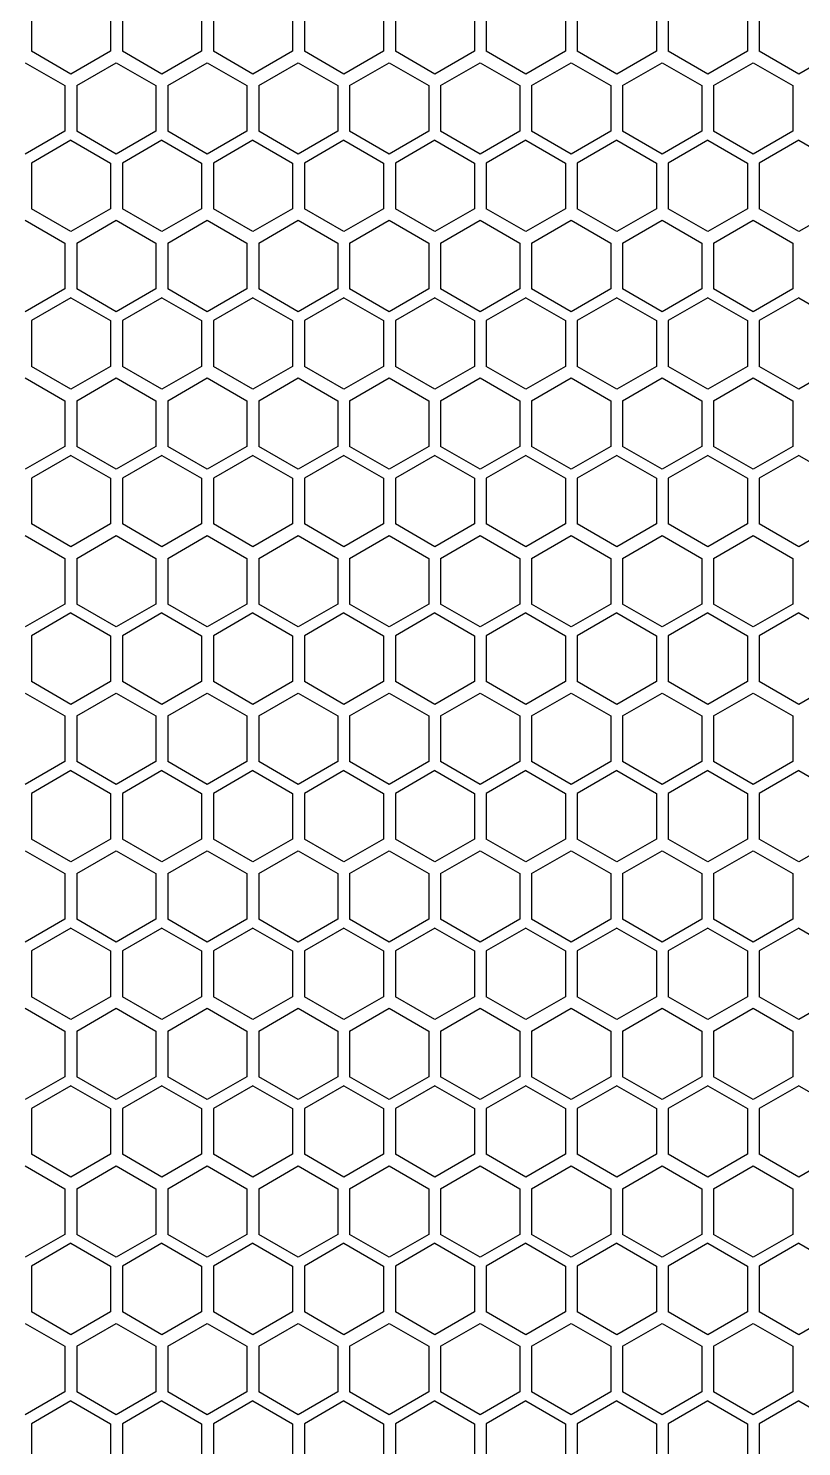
# Model space of a CAD drawing. Extents: x 61367 to 140945, y -1257 to 25588.
# Drawn here: x 70889.4 to 70967.6, y 20068.3 to 20211.7 of the extents above; entities that cross this region are included whole.
import ezdxf

# ---------------------------------------------------------------- set-up
doc = ezdxf.new("R2010")
doc.units = 0
doc.header["$MEASUREMENT"] = 0
doc.layers.get('0').update_dxf_attribs({"linetype": 'CONTINUOUS'})
doc.layers.add('4215-0412-2_0', color=7, linetype='CONTINUOUS')

# ---------------------------------------------------------------- blocks, each defined once
blk = doc.blocks.new('ERGRTHTHRT')
at = {"layer": '4215-0412-2_0', "color": 7, "linetype": 'Continuous'}
for p, q in [((-37629.5, -67729.23), (-37629.5, -67733.85)), ((-37621.5, -67729.23), (-37621.5, -67733.85)), ((-37620.3, -67729.23), (-37620.3, -67733.85)), ((-37612.3, -67729.23), (-37612.3, -67733.85)), ((-37611.1, -67729.23), (-37611.1, -67733.85)), ((-37603.1, -67729.23), (-37603.1, -67733.85)), ((-37601.9, -67729.23), (-37601.9, -67733.85)), ((-37593.9, -67729.23), (-37593.9, -67733.85)), ((-37592.7, -67729.23), (-37592.7, -67733.85)), ((-37584.7, -67729.23), (-37584.7, -67733.85)), ((-37583.5, -67729.23), (-37583.5, -67733.85)), ((-37575.5, -67729.23), (-37575.5, -67733.85)), ((-37574.3, -67729.23), (-37574.3, -67733.85)), ((-37566.3, -67729.23), (-37566.3, -67733.85)), ((-37565.1, -67729.23), (-37565.1, -67733.85)), ((-37557.1, -67729.23), (-37557.1, -67733.85)), ((-37555.9, -67729.23), (-37555.9, -67733.85)), ((-37630.12, -67735.02), (-37626.12, -67737.33)), ((-37625.5, -67736.16), (-37629.5, -67733.85)), ((-37621.5, -67733.85), (-37625.5, -67736.16)), ((-37624.92, -67737.33), (-37620.92, -67735.02)), ((-37620.92, -67735.02), (-37616.92, -67737.33)), ((-37616.3, -67736.16), (-37620.3, -67733.85)), ((-37612.3, -67733.85), (-37616.3, -67736.16)), ((-37615.72, -67737.33), (-37611.72, -67735.02)), ((-37611.72, -67735.02), (-37607.72, -67737.33)), ((-37607.1, -67736.16), (-37611.1, -67733.85)), ((-37603.1, -67733.85), (-37607.1, -67736.16)), ((-37606.52, -67737.33), (-37602.52, -67735.02)), ((-37602.52, -67735.02), (-37598.52, -67737.33)), ((-37597.9, -67736.16), (-37601.9, -67733.85)), ((-37593.9, -67733.85), (-37597.9, -67736.16)), ((-37597.32, -67737.33), (-37593.32, -67735.02)), ((-37593.32, -67735.02), (-37589.32, -67737.33)), ((-37588.7, -67736.16), (-37592.7, -67733.85)), ((-37584.7, -67733.85), (-37588.7, -67736.16)), ((-37588.12, -67737.33), (-37584.12, -67735.02)), ((-37584.12, -67735.02), (-37580.12, -67737.33)), ((-37579.5, -67736.16), (-37583.5, -67733.85)), ((-37575.5, -67733.85), (-37579.5, -67736.16)), ((-37578.92, -67737.33), (-37574.92, -67735.02)), ((-37574.92, -67735.02), (-37570.92, -67737.33)), ((-37570.3, -67736.16), (-37574.3, -67733.85)), ((-37566.3, -67733.85), (-37570.3, -67736.16)), ((-37569.72, -67737.33), (-37565.72, -67735.02)), ((-37565.72, -67735.02), (-37561.72, -67737.33)), ((-37561.1, -67736.16), (-37565.1, -67733.85)), ((-37557.1, -67733.85), (-37561.1, -67736.16)), ((-37560.52, -67737.33), (-37556.52, -67735.02)), ((-37556.52, -67735.02), (-37552.52, -67737.33)), ((-37551.9, -67736.16), (-37555.9, -67733.85)), ((-37547.9, -67733.85), (-37551.9, -67736.16)), ((-37626.12, -67737.33), (-37626.12, -67741.95)), ((-37624.92, -67737.33), (-37624.92, -67741.95)), ((-37616.92, -67737.33), (-37616.92, -67741.95)), ((-37615.72, -67737.33), (-37615.72, -67741.95)), ((-37607.72, -67737.33), (-37607.72, -67741.95)), ((-37606.52, -67737.33), (-37606.52, -67741.95)), ((-37598.52, -67737.33), (-37598.52, -67741.95)), ((-37597.32, -67737.33), (-37597.32, -67741.95)), ((-37589.32, -67737.33), (-37589.32, -67741.95)), ((-37588.12, -67737.33), (-37588.12, -67741.95)), ((-37580.12, -67737.33), (-37580.12, -67741.95)), ((-37578.92, -67737.33), (-37578.92, -67741.95)), ((-37570.92, -67737.33), (-37570.92, -67741.95)), ((-37569.72, -67737.33), (-37569.72, -67741.95)), ((-37561.72, -67737.33), (-37561.72, -67741.95)), ((-37560.52, -67737.33), (-37560.52, -67741.95)), ((-37552.52, -67737.33), (-37552.52, -67741.95)), ((-37626.12, -67741.95), (-37630.12, -67744.26)), ((-37620.92, -67744.26), (-37624.92, -67741.95)), ((-37616.92, -67741.95), (-37620.92, -67744.26)), ((-37611.72, -67744.26), (-37615.72, -67741.95)), ((-37607.72, -67741.95), (-37611.72, -67744.26)), ((-37602.52, -67744.26), (-37606.52, -67741.95)), ((-37598.52, -67741.95), (-37602.52, -67744.26)), ((-37593.32, -67744.26), (-37597.32, -67741.95)), ((-37589.32, -67741.95), (-37593.32, -67744.26)), ((-37584.12, -67744.26), (-37588.12, -67741.95)), ((-37580.12, -67741.95), (-37584.12, -67744.26)), ((-37574.92, -67744.26), (-37578.92, -67741.95)), ((-37570.92, -67741.95), (-37574.92, -67744.26)), ((-37565.72, -67744.26), (-37569.72, -67741.95)), ((-37561.72, -67741.95), (-37565.72, -67744.26)), ((-37556.52, -67744.26), (-37560.52, -67741.95)), ((-37552.52, -67741.95), (-37556.52, -67744.26)), ((-37625.5, -67742.85), (-37629.5, -67745.16)), ((-37625.5, -67742.85), (-37621.5, -67745.16)), ((-37616.3, -67742.85), (-37620.3, -67745.16)), ((-37616.3, -67742.85), (-37612.3, -67745.16)), ((-37607.1, -67742.85), (-37611.1, -67745.16)), ((-37607.1, -67742.85), (-37603.1, -67745.16)), ((-37597.9, -67742.85), (-37601.9, -67745.16)), ((-37597.9, -67742.85), (-37593.9, -67745.16)), ((-37588.7, -67742.85), (-37592.7, -67745.16)), ((-37588.7, -67742.85), (-37584.7, -67745.16)), ((-37579.5, -67742.85), (-37583.5, -67745.16)), ((-37579.5, -67742.85), (-37575.5, -67745.16)), ((-37570.3, -67742.85), (-37574.3, -67745.16)), ((-37570.3, -67742.85), (-37566.3, -67745.16)), ((-37561.1, -67742.85), (-37565.1, -67745.16)), ((-37561.1, -67742.85), (-37557.1, -67745.16)), ((-37551.9, -67742.85), (-37555.9, -67745.16)), ((-37551.9, -67742.85), (-37547.9, -67745.16)), ((-37629.5, -67745.16), (-37629.5, -67749.78)), ((-37621.5, -67745.16), (-37621.5, -67749.78)), ((-37620.3, -67745.16), (-37620.3, -67749.78)), ((-37612.3, -67745.16), (-37612.3, -67749.78)), ((-37611.1, -67745.16), (-37611.1, -67749.78)), ((-37603.1, -67745.16), (-37603.1, -67749.78)), ((-37601.9, -67745.16), (-37601.9, -67749.78)), ((-37593.9, -67745.16), (-37593.9, -67749.78)), ((-37592.7, -67745.16), (-37592.7, -67749.78)), ((-37584.7, -67745.16), (-37584.7, -67749.78)), ((-37583.5, -67745.16), (-37583.5, -67749.78)), ((-37575.5, -67745.16), (-37575.5, -67749.78)), ((-37574.3, -67745.16), (-37574.3, -67749.78)), ((-37566.3, -67745.16), (-37566.3, -67749.78)), ((-37565.1, -67745.16), (-37565.1, -67749.78)), ((-37557.1, -67745.16), (-37557.1, -67749.78)), ((-37555.9, -67745.16), (-37555.9, -67749.78)), ((-37625.5, -67752.09), (-37629.5, -67749.78)), ((-37621.5, -67749.78), (-37625.5, -67752.09)), ((-37616.3, -67752.09), (-37620.3, -67749.78)), ((-37612.3, -67749.78), (-37616.3, -67752.09)), ((-37607.1, -67752.09), (-37611.1, -67749.78)), ((-37603.1, -67749.78), (-37607.1, -67752.09)), ((-37597.9, -67752.09), (-37601.9, -67749.78)), ((-37593.9, -67749.78), (-37597.9, -67752.09)), ((-37588.7, -67752.09), (-37592.7, -67749.78)), ((-37584.7, -67749.78), (-37588.7, -67752.09)), ((-37579.5, -67752.09), (-37583.5, -67749.78)), ((-37575.5, -67749.78), (-37579.5, -67752.09)), ((-37570.3, -67752.09), (-37574.3, -67749.78)), ((-37566.3, -67749.78), (-37570.3, -67752.09)), ((-37561.1, -67752.09), (-37565.1, -67749.78)), ((-37557.1, -67749.78), (-37561.1, -67752.09)), ((-37551.9, -67752.09), (-37555.9, -67749.78)), ((-37547.9, -67749.78), (-37551.9, -67752.09)), ((-37630.12, -67750.95), (-37626.12, -67753.26)), ((-37624.92, -67753.26), (-37620.92, -67750.95)), ((-37620.92, -67750.95), (-37616.92, -67753.26)), ((-37615.72, -67753.26), (-37611.72, -67750.95)), ((-37611.72, -67750.95), (-37607.72, -67753.26)), ((-37606.52, -67753.26), (-37602.52, -67750.95)), ((-37602.52, -67750.95), (-37598.52, -67753.26)), ((-37597.32, -67753.26), (-37593.32, -67750.95)), ((-37593.32, -67750.95), (-37589.32, -67753.26)), ((-37588.12, -67753.26), (-37584.12, -67750.95)), ((-37584.12, -67750.95), (-37580.12, -67753.26)), ((-37578.92, -67753.26), (-37574.92, -67750.95)), ((-37574.92, -67750.95), (-37570.92, -67753.26)), ((-37569.72, -67753.26), (-37565.72, -67750.95)), ((-37565.72, -67750.95), (-37561.72, -67753.26)), ((-37560.52, -67753.26), (-37556.52, -67750.95)), ((-37556.52, -67750.95), (-37552.52, -67753.26)), ((-37626.12, -67753.26), (-37626.12, -67757.88)), ((-37624.92, -67753.26), (-37624.92, -67757.88)), ((-37616.92, -67753.26), (-37616.92, -67757.88)), ((-37615.72, -67753.26), (-37615.72, -67757.88)), ((-37607.72, -67753.26), (-37607.72, -67757.88)), ((-37606.52, -67753.26), (-37606.52, -67757.88)), ((-37598.52, -67753.26), (-37598.52, -67757.88)), ((-37597.32, -67753.26), (-37597.32, -67757.88)), ((-37589.32, -67753.26), (-37589.32, -67757.88)), ((-37588.12, -67753.26), (-37588.12, -67757.88)), ((-37580.12, -67753.26), (-37580.12, -67757.88)), ((-37578.92, -67753.26), (-37578.92, -67757.88)), ((-37570.92, -67753.26), (-37570.92, -67757.88)), ((-37569.72, -67753.26), (-37569.72, -67757.88)), ((-37561.72, -67753.26), (-37561.72, -67757.88)), ((-37560.52, -67753.26), (-37560.52, -67757.88)), ((-37552.52, -67753.26), (-37552.52, -67757.88)), ((-37626.12, -67757.88), (-37630.12, -67760.19)), ((-37620.92, -67760.19), (-37624.92, -67757.88)), ((-37616.92, -67757.88), (-37620.92, -67760.19)), ((-37611.72, -67760.19), (-37615.72, -67757.88)), ((-37607.72, -67757.88), (-37611.72, -67760.19)), ((-37602.52, -67760.19), (-37606.52, -67757.88)), ((-37598.52, -67757.88), (-37602.52, -67760.19)), ((-37593.32, -67760.19), (-37597.32, -67757.88)), ((-37589.32, -67757.88), (-37593.32, -67760.19)), ((-37584.12, -67760.19), (-37588.12, -67757.88)), ((-37580.12, -67757.88), (-37584.12, -67760.19)), ((-37574.92, -67760.19), (-37578.92, -67757.88)), ((-37570.92, -67757.88), (-37574.92, -67760.19)), ((-37565.72, -67760.19), (-37569.72, -67757.88)), ((-37561.72, -67757.88), (-37565.72, -67760.19)), ((-37556.52, -67760.19), (-37560.52, -67757.88)), ((-37552.52, -67757.88), (-37556.52, -67760.19)), ((-37625.5, -67758.78), (-37629.5, -67761.09)), ((-37625.5, -67758.78), (-37621.5, -67761.09)), ((-37616.3, -67758.78), (-37620.3, -67761.09)), ((-37616.3, -67758.78), (-37612.3, -67761.09)), ((-37607.1, -67758.78), (-37611.1, -67761.09)), ((-37607.1, -67758.78), (-37603.1, -67761.09)), ((-37597.9, -67758.78), (-37601.9, -67761.09)), ((-37597.9, -67758.78), (-37593.9, -67761.09)), ((-37588.7, -67758.78), (-37592.7, -67761.09)), ((-37588.7, -67758.78), (-37584.7, -67761.09)), ((-37579.5, -67758.78), (-37583.5, -67761.09)), ((-37579.5, -67758.78), (-37575.5, -67761.09)), ((-37570.3, -67758.78), (-37574.3, -67761.09)), ((-37570.3, -67758.78), (-37566.3, -67761.09)), ((-37561.1, -67758.78), (-37565.1, -67761.09)), ((-37561.1, -67758.78), (-37557.1, -67761.09)), ((-37551.9, -67758.78), (-37555.9, -67761.09)), ((-37551.9, -67758.78), (-37547.9, -67761.09)), ((-37629.5, -67761.09), (-37629.5, -67765.71)), ((-37621.5, -67761.09), (-37621.5, -67765.71)), ((-37620.3, -67761.09), (-37620.3, -67765.71)), ((-37612.3, -67761.09), (-37612.3, -67765.71)), ((-37611.1, -67761.09), (-37611.1, -67765.71)), ((-37603.1, -67761.09), (-37603.1, -67765.71)), ((-37601.9, -67761.09), (-37601.9, -67765.71)), ((-37593.9, -67761.09), (-37593.9, -67765.71)), ((-37592.7, -67761.09), (-37592.7, -67765.71)), ((-37584.7, -67761.09), (-37584.7, -67765.71)), ((-37583.5, -67761.09), (-37583.5, -67765.71)), ((-37575.5, -67761.09), (-37575.5, -67765.71)), ((-37574.3, -67761.09), (-37574.3, -67765.71)), ((-37566.3, -67761.09), (-37566.3, -67765.71)), ((-37565.1, -67761.09), (-37565.1, -67765.71)), ((-37557.1, -67761.09), (-37557.1, -67765.71)), ((-37555.9, -67761.09), (-37555.9, -67765.71)), ((-37625.5, -67768.02), (-37629.5, -67765.71)), ((-37621.5, -67765.71), (-37625.5, -67768.02)), ((-37616.3, -67768.02), (-37620.3, -67765.71)), ((-37612.3, -67765.71), (-37616.3, -67768.02)), ((-37607.1, -67768.02), (-37611.1, -67765.71)), ((-37603.1, -67765.71), (-37607.1, -67768.02)), ((-37597.9, -67768.02), (-37601.9, -67765.71)), ((-37593.9, -67765.71), (-37597.9, -67768.02)), ((-37588.7, -67768.02), (-37592.7, -67765.71)), ((-37584.7, -67765.71), (-37588.7, -67768.02)), ((-37579.5, -67768.02), (-37583.5, -67765.71)), ((-37575.5, -67765.71), (-37579.5, -67768.02)), ((-37570.3, -67768.02), (-37574.3, -67765.71)), ((-37566.3, -67765.71), (-37570.3, -67768.02)), ((-37561.1, -67768.02), (-37565.1, -67765.71)), ((-37557.1, -67765.71), (-37561.1, -67768.02)), ((-37551.9, -67768.02), (-37555.9, -67765.71)), ((-37547.9, -67765.71), (-37551.9, -67768.02)), ((-37630.12, -67766.88), (-37626.12, -67769.19)), ((-37624.92, -67769.19), (-37620.92, -67766.88)), ((-37620.92, -67766.88), (-37616.92, -67769.19)), ((-37615.72, -67769.19), (-37611.72, -67766.88)), ((-37611.72, -67766.88), (-37607.72, -67769.19)), ((-37606.52, -67769.19), (-37602.52, -67766.88)), ((-37602.52, -67766.88), (-37598.52, -67769.19)), ((-37597.32, -67769.19), (-37593.32, -67766.88)), ((-37593.32, -67766.88), (-37589.32, -67769.19)), ((-37588.12, -67769.19), (-37584.12, -67766.88)), ((-37584.12, -67766.88), (-37580.12, -67769.19)), ((-37578.92, -67769.19), (-37574.92, -67766.88)), ((-37574.92, -67766.88), (-37570.92, -67769.19)), ((-37569.72, -67769.19), (-37565.72, -67766.88)), ((-37565.72, -67766.88), (-37561.72, -67769.19)), ((-37560.52, -67769.19), (-37556.52, -67766.88)), ((-37556.52, -67766.88), (-37552.52, -67769.19)), ((-37626.12, -67769.19), (-37626.12, -67773.81)), ((-37624.92, -67769.19), (-37624.92, -67773.81)), ((-37616.92, -67769.19), (-37616.92, -67773.81)), ((-37615.72, -67769.19), (-37615.72, -67773.81)), ((-37607.72, -67769.19), (-37607.72, -67773.81)), ((-37606.52, -67769.19), (-37606.52, -67773.81)), ((-37598.52, -67769.19), (-37598.52, -67773.81)), ((-37597.32, -67769.19), (-37597.32, -67773.81)), ((-37589.32, -67769.19), (-37589.32, -67773.81)), ((-37588.12, -67769.19), (-37588.12, -67773.81)), ((-37580.12, -67769.19), (-37580.12, -67773.81)), ((-37578.92, -67769.19), (-37578.92, -67773.81)), ((-37570.92, -67769.19), (-37570.92, -67773.81)), ((-37569.72, -67769.19), (-37569.72, -67773.81)), ((-37561.72, -67769.19), (-37561.72, -67773.81)), ((-37560.52, -67769.19), (-37560.52, -67773.81)), ((-37552.52, -67769.19), (-37552.52, -67773.81)), ((-37626.12, -67773.81), (-37630.12, -67776.12)), ((-37620.92, -67776.12), (-37624.92, -67773.81)), ((-37616.92, -67773.81), (-37620.92, -67776.12)), ((-37611.72, -67776.12), (-37615.72, -67773.81)), ((-37607.72, -67773.81), (-37611.72, -67776.12)), ((-37602.52, -67776.12), (-37606.52, -67773.81)), ((-37598.52, -67773.81), (-37602.52, -67776.12)), ((-37593.32, -67776.12), (-37597.32, -67773.81)), ((-37589.32, -67773.81), (-37593.32, -67776.12)), ((-37584.12, -67776.12), (-37588.12, -67773.81)), ((-37580.12, -67773.81), (-37584.12, -67776.12)), ((-37574.92, -67776.12), (-37578.92, -67773.81)), ((-37570.92, -67773.81), (-37574.92, -67776.12)), ((-37565.72, -67776.12), (-37569.72, -67773.81)), ((-37561.72, -67773.81), (-37565.72, -67776.12)), ((-37556.52, -67776.12), (-37560.52, -67773.81)), ((-37552.52, -67773.81), (-37556.52, -67776.12)), ((-37625.5, -67774.71), (-37629.5, -67777.02)), ((-37625.5, -67774.71), (-37621.5, -67777.02)), ((-37616.3, -67774.71), (-37620.3, -67777.02)), ((-37616.3, -67774.71), (-37612.3, -67777.02)), ((-37607.1, -67774.71), (-37611.1, -67777.02)), ((-37607.1, -67774.71), (-37603.1, -67777.02)), ((-37597.9, -67774.71), (-37601.9, -67777.02)), ((-37597.9, -67774.71), (-37593.9, -67777.02)), ((-37588.7, -67774.71), (-37592.7, -67777.02)), ((-37588.7, -67774.71), (-37584.7, -67777.02)), ((-37579.5, -67774.71), (-37583.5, -67777.02)), ((-37579.5, -67774.71), (-37575.5, -67777.02)), ((-37570.3, -67774.71), (-37574.3, -67777.02)), ((-37570.3, -67774.71), (-37566.3, -67777.02)), ((-37561.1, -67774.71), (-37565.1, -67777.02)), ((-37561.1, -67774.71), (-37557.1, -67777.02)), ((-37551.9, -67774.71), (-37555.9, -67777.02)), ((-37551.9, -67774.71), (-37547.9, -67777.02)), ((-37629.5, -67777.02), (-37629.5, -67781.64)), ((-37621.5, -67777.02), (-37621.5, -67781.64)), ((-37620.3, -67777.02), (-37620.3, -67781.64)), ((-37612.3, -67777.02), (-37612.3, -67781.64)), ((-37611.1, -67777.02), (-37611.1, -67781.64)), ((-37603.1, -67777.02), (-37603.1, -67781.64)), ((-37601.9, -67777.02), (-37601.9, -67781.64)), ((-37593.9, -67777.02), (-37593.9, -67781.64)), ((-37592.7, -67777.02), (-37592.7, -67781.64)), ((-37584.7, -67777.02), (-37584.7, -67781.64)), ((-37583.5, -67777.02), (-37583.5, -67781.64)), ((-37575.5, -67777.02), (-37575.5, -67781.64)), ((-37574.3, -67777.02), (-37574.3, -67781.64)), ((-37566.3, -67777.02), (-37566.3, -67781.64)), ((-37565.1, -67777.02), (-37565.1, -67781.64)), ((-37557.1, -67777.02), (-37557.1, -67781.64)), ((-37555.9, -67777.02), (-37555.9, -67781.64)), ((-37625.5, -67783.95), (-37629.5, -67781.64)), ((-37621.5, -67781.64), (-37625.5, -67783.95)), ((-37616.3, -67783.95), (-37620.3, -67781.64)), ((-37612.3, -67781.64), (-37616.3, -67783.95)), ((-37607.1, -67783.95), (-37611.1, -67781.64)), ((-37603.1, -67781.64), (-37607.1, -67783.95)), ((-37597.9, -67783.95), (-37601.9, -67781.64)), ((-37593.9, -67781.64), (-37597.9, -67783.95)), ((-37588.7, -67783.95), (-37592.7, -67781.64)), ((-37584.7, -67781.64), (-37588.7, -67783.95)), ((-37579.5, -67783.95), (-37583.5, -67781.64)), ((-37575.5, -67781.64), (-37579.5, -67783.95)), ((-37570.3, -67783.95), (-37574.3, -67781.64)), ((-37566.3, -67781.64), (-37570.3, -67783.95)), ((-37561.1, -67783.95), (-37565.1, -67781.64)), ((-37557.1, -67781.64), (-37561.1, -67783.95)), ((-37551.9, -67783.95), (-37555.9, -67781.64)), ((-37547.9, -67781.64), (-37551.9, -67783.95)), ((-37630.12, -67782.81), (-37626.12, -67785.12)), ((-37624.92, -67785.12), (-37620.92, -67782.81)), ((-37620.92, -67782.81), (-37616.92, -67785.12)), ((-37615.72, -67785.12), (-37611.72, -67782.81)), ((-37611.72, -67782.81), (-37607.72, -67785.12)), ((-37606.52, -67785.12), (-37602.52, -67782.81)), ((-37602.52, -67782.81), (-37598.52, -67785.12)), ((-37597.32, -67785.12), (-37593.32, -67782.81)), ((-37593.32, -67782.81), (-37589.32, -67785.12)), ((-37588.12, -67785.12), (-37584.12, -67782.81)), ((-37584.12, -67782.81), (-37580.12, -67785.12)), ((-37578.92, -67785.12), (-37574.92, -67782.81)), ((-37574.92, -67782.81), (-37570.92, -67785.12)), ((-37569.72, -67785.12), (-37565.72, -67782.81)), ((-37565.72, -67782.81), (-37561.72, -67785.12)), ((-37560.52, -67785.12), (-37556.52, -67782.81)), ((-37556.52, -67782.81), (-37552.52, -67785.12)), ((-37626.12, -67785.12), (-37626.12, -67789.74)), ((-37624.92, -67785.12), (-37624.92, -67789.74)), ((-37616.92, -67785.12), (-37616.92, -67789.74)), ((-37615.72, -67785.12), (-37615.72, -67789.74)), ((-37607.72, -67785.12), (-37607.72, -67789.74)), ((-37606.52, -67785.12), (-37606.52, -67789.74)), ((-37598.52, -67785.12), (-37598.52, -67789.74)), ((-37597.32, -67785.12), (-37597.32, -67789.74)), ((-37589.32, -67785.12), (-37589.32, -67789.74)), ((-37588.12, -67785.12), (-37588.12, -67789.74)), ((-37580.12, -67785.12), (-37580.12, -67789.74)), ((-37578.92, -67785.12), (-37578.92, -67789.74)), ((-37570.92, -67785.12), (-37570.92, -67789.74)), ((-37569.72, -67785.12), (-37569.72, -67789.74)), ((-37561.72, -67785.12), (-37561.72, -67789.74)), ((-37560.52, -67785.12), (-37560.52, -67789.74)), ((-37552.52, -67785.12), (-37552.52, -67789.74)), ((-37626.12, -67789.74), (-37630.12, -67792.05)), ((-37625.5, -67790.64), (-37629.5, -67792.95)), ((-37625.5, -67790.64), (-37621.5, -67792.95)), ((-37620.92, -67792.05), (-37624.92, -67789.74)), ((-37616.92, -67789.74), (-37620.92, -67792.05)), ((-37616.3, -67790.64), (-37620.3, -67792.95)), ((-37616.3, -67790.64), (-37612.3, -67792.95)), ((-37611.72, -67792.05), (-37615.72, -67789.74)), ((-37607.72, -67789.74), (-37611.72, -67792.05)), ((-37607.1, -67790.64), (-37611.1, -67792.95)), ((-37607.1, -67790.64), (-37603.1, -67792.95)), ((-37602.52, -67792.05), (-37606.52, -67789.74)), ((-37598.52, -67789.74), (-37602.52, -67792.05)), ((-37597.9, -67790.64), (-37601.9, -67792.95)), ((-37597.9, -67790.64), (-37593.9, -67792.95)), ((-37593.32, -67792.05), (-37597.32, -67789.74)), ((-37589.32, -67789.74), (-37593.32, -67792.05)), ((-37588.7, -67790.64), (-37592.7, -67792.95)), ((-37588.7, -67790.64), (-37584.7, -67792.95)), ((-37584.12, -67792.05), (-37588.12, -67789.74)), ((-37580.12, -67789.74), (-37584.12, -67792.05)), ((-37579.5, -67790.64), (-37583.5, -67792.95)), ((-37579.5, -67790.64), (-37575.5, -67792.95)), ((-37574.92, -67792.05), (-37578.92, -67789.74)), ((-37570.92, -67789.74), (-37574.92, -67792.05)), ((-37570.3, -67790.64), (-37574.3, -67792.95)), ((-37570.3, -67790.64), (-37566.3, -67792.95)), ((-37565.72, -67792.05), (-37569.72, -67789.74)), ((-37561.72, -67789.74), (-37565.72, -67792.05)), ((-37561.1, -67790.64), (-37565.1, -67792.95)), ((-37561.1, -67790.64), (-37557.1, -67792.95)), ((-37556.52, -67792.05), (-37560.52, -67789.74)), ((-37552.52, -67789.74), (-37556.52, -67792.05)), ((-37551.9, -67790.64), (-37555.9, -67792.95)), ((-37551.9, -67790.64), (-37547.9, -67792.95)), ((-37629.5, -67792.95), (-37629.5, -67797.57)), ((-37621.5, -67792.95), (-37621.5, -67797.57)), ((-37620.3, -67792.95), (-37620.3, -67797.57)), ((-37612.3, -67792.95), (-37612.3, -67797.57)), ((-37611.1, -67792.95), (-37611.1, -67797.57)), ((-37603.1, -67792.95), (-37603.1, -67797.57)), ((-37601.9, -67792.95), (-37601.9, -67797.57)), ((-37593.9, -67792.95), (-37593.9, -67797.57)), ((-37592.7, -67792.95), (-37592.7, -67797.57)), ((-37584.7, -67792.95), (-37584.7, -67797.57)), ((-37583.5, -67792.95), (-37583.5, -67797.57)), ((-37575.5, -67792.95), (-37575.5, -67797.57)), ((-37574.3, -67792.95), (-37574.3, -67797.57)), ((-37566.3, -67792.95), (-37566.3, -67797.57)), ((-37565.1, -67792.95), (-37565.1, -67797.57)), ((-37557.1, -67792.95), (-37557.1, -67797.57)), ((-37555.9, -67792.95), (-37555.9, -67797.57)), ((-37625.5, -67799.88), (-37629.5, -67797.57)), ((-37621.5, -67797.57), (-37625.5, -67799.88)), ((-37616.3, -67799.88), (-37620.3, -67797.57)), ((-37612.3, -67797.57), (-37616.3, -67799.88)), ((-37607.1, -67799.88), (-37611.1, -67797.57)), ((-37603.1, -67797.57), (-37607.1, -67799.88)), ((-37597.9, -67799.88), (-37601.9, -67797.57)), ((-37593.9, -67797.57), (-37597.9, -67799.88)), ((-37588.7, -67799.88), (-37592.7, -67797.57)), ((-37584.7, -67797.57), (-37588.7, -67799.88)), ((-37579.5, -67799.88), (-37583.5, -67797.57)), ((-37575.5, -67797.57), (-37579.5, -67799.88)), ((-37570.3, -67799.88), (-37574.3, -67797.57)), ((-37566.3, -67797.57), (-37570.3, -67799.88)), ((-37561.1, -67799.88), (-37565.1, -67797.57)), ((-37557.1, -67797.57), (-37561.1, -67799.88)), ((-37551.9, -67799.88), (-37555.9, -67797.57)), ((-37547.9, -67797.57), (-37551.9, -67799.88)), ((-37630.12, -67798.74), (-37626.12, -67801.05)), ((-37624.92, -67801.05), (-37620.92, -67798.74)), ((-37620.92, -67798.74), (-37616.92, -67801.05)), ((-37615.72, -67801.05), (-37611.72, -67798.74)), ((-37611.72, -67798.74), (-37607.72, -67801.05)), ((-37606.52, -67801.05), (-37602.52, -67798.74)), ((-37602.52, -67798.74), (-37598.52, -67801.05)), ((-37597.32, -67801.05), (-37593.32, -67798.74)), ((-37593.32, -67798.74), (-37589.32, -67801.05)), ((-37588.12, -67801.05), (-37584.12, -67798.74)), ((-37584.12, -67798.74), (-37580.12, -67801.05)), ((-37578.92, -67801.05), (-37574.92, -67798.74)), ((-37574.92, -67798.74), (-37570.92, -67801.05)), ((-37569.72, -67801.05), (-37565.72, -67798.74)), ((-37565.72, -67798.74), (-37561.72, -67801.05)), ((-37560.52, -67801.05), (-37556.52, -67798.74)), ((-37556.52, -67798.74), (-37552.52, -67801.05)), ((-37626.12, -67801.05), (-37626.12, -67805.67)), ((-37624.92, -67801.05), (-37624.92, -67805.67)), ((-37616.92, -67801.05), (-37616.92, -67805.67)), ((-37615.72, -67801.05), (-37615.72, -67805.67)), ((-37607.72, -67801.05), (-37607.72, -67805.67)), ((-37606.52, -67801.05), (-37606.52, -67805.67)), ((-37598.52, -67801.05), (-37598.52, -67805.67)), ((-37597.32, -67801.05), (-37597.32, -67805.67)), ((-37589.32, -67801.05), (-37589.32, -67805.67)), ((-37588.12, -67801.05), (-37588.12, -67805.67)), ((-37580.12, -67801.05), (-37580.12, -67805.67)), ((-37578.92, -67801.05), (-37578.92, -67805.67)), ((-37570.92, -67801.05), (-37570.92, -67805.67)), ((-37569.72, -67801.05), (-37569.72, -67805.67)), ((-37561.72, -67801.05), (-37561.72, -67805.67)), ((-37560.52, -67801.05), (-37560.52, -67805.67)), ((-37552.52, -67801.05), (-37552.52, -67805.67)), ((-37626.12, -67805.67), (-37630.12, -67807.98)), ((-37625.5, -67806.57), (-37629.5, -67808.88)), ((-37625.5, -67806.57), (-37621.5, -67808.88)), ((-37620.92, -67807.98), (-37624.92, -67805.67)), ((-37616.92, -67805.67), (-37620.92, -67807.98)), ((-37616.3, -67806.57), (-37620.3, -67808.88)), ((-37616.3, -67806.57), (-37612.3, -67808.88)), ((-37611.72, -67807.98), (-37615.72, -67805.67)), ((-37607.72, -67805.67), (-37611.72, -67807.98)), ((-37607.1, -67806.57), (-37611.1, -67808.88)), ((-37607.1, -67806.57), (-37603.1, -67808.88)), ((-37602.52, -67807.98), (-37606.52, -67805.67)), ((-37598.52, -67805.67), (-37602.52, -67807.98)), ((-37597.9, -67806.57), (-37601.9, -67808.88)), ((-37597.9, -67806.57), (-37593.9, -67808.88)), ((-37593.32, -67807.98), (-37597.32, -67805.67)), ((-37589.32, -67805.67), (-37593.32, -67807.98)), ((-37588.7, -67806.57), (-37592.7, -67808.88)), ((-37588.7, -67806.57), (-37584.7, -67808.88)), ((-37584.12, -67807.98), (-37588.12, -67805.67)), ((-37580.12, -67805.67), (-37584.12, -67807.98)), ((-37579.5, -67806.57), (-37583.5, -67808.88)), ((-37579.5, -67806.57), (-37575.5, -67808.88)), ((-37574.92, -67807.98), (-37578.92, -67805.67)), ((-37570.92, -67805.67), (-37574.92, -67807.98)), ((-37570.3, -67806.57), (-37574.3, -67808.88)), ((-37570.3, -67806.57), (-37566.3, -67808.88)), ((-37565.72, -67807.98), (-37569.72, -67805.67)), ((-37561.72, -67805.67), (-37565.72, -67807.98)), ((-37561.1, -67806.57), (-37565.1, -67808.88)), ((-37561.1, -67806.57), (-37557.1, -67808.88)), ((-37556.52, -67807.98), (-37560.52, -67805.67)), ((-37552.52, -67805.67), (-37556.52, -67807.98)), ((-37551.9, -67806.57), (-37555.9, -67808.88)), ((-37551.9, -67806.57), (-37547.9, -67808.88)), ((-37629.5, -67808.88), (-37629.5, -67813.5)), ((-37621.5, -67808.88), (-37621.5, -67813.5)), ((-37620.3, -67808.88), (-37620.3, -67813.5)), ((-37612.3, -67808.88), (-37612.3, -67813.5)), ((-37611.1, -67808.88), (-37611.1, -67813.5)), ((-37603.1, -67808.88), (-37603.1, -67813.5)), ((-37601.9, -67808.88), (-37601.9, -67813.5)), ((-37593.9, -67808.88), (-37593.9, -67813.5)), ((-37592.7, -67808.88), (-37592.7, -67813.5)), ((-37584.7, -67808.88), (-37584.7, -67813.5)), ((-37583.5, -67808.88), (-37583.5, -67813.5)), ((-37575.5, -67808.88), (-37575.5, -67813.5)), ((-37574.3, -67808.88), (-37574.3, -67813.5)), ((-37566.3, -67808.88), (-37566.3, -67813.5)), ((-37565.1, -67808.88), (-37565.1, -67813.5)), ((-37557.1, -67808.88), (-37557.1, -67813.5)), ((-37555.9, -67808.88), (-37555.9, -67813.5)), ((-37625.5, -67815.81), (-37629.5, -67813.5)), ((-37621.5, -67813.5), (-37625.5, -67815.81)), ((-37616.3, -67815.81), (-37620.3, -67813.5)), ((-37612.3, -67813.5), (-37616.3, -67815.81)), ((-37607.1, -67815.81), (-37611.1, -67813.5)), ((-37603.1, -67813.5), (-37607.1, -67815.81)), ((-37597.9, -67815.81), (-37601.9, -67813.5)), ((-37593.9, -67813.5), (-37597.9, -67815.81)), ((-37588.7, -67815.81), (-37592.7, -67813.5)), ((-37584.7, -67813.5), (-37588.7, -67815.81)), ((-37579.5, -67815.81), (-37583.5, -67813.5)), ((-37575.5, -67813.5), (-37579.5, -67815.81)), ((-37570.3, -67815.81), (-37574.3, -67813.5)), ((-37566.3, -67813.5), (-37570.3, -67815.81)), ((-37561.1, -67815.81), (-37565.1, -67813.5)), ((-37557.1, -67813.5), (-37561.1, -67815.81)), ((-37551.9, -67815.81), (-37555.9, -67813.5)), ((-37547.9, -67813.5), (-37551.9, -67815.81)), ((-37630.12, -67814.67), (-37626.12, -67816.98)), ((-37624.92, -67816.98), (-37620.92, -67814.67)), ((-37620.92, -67814.67), (-37616.92, -67816.98)), ((-37615.72, -67816.98), (-37611.72, -67814.67)), ((-37611.72, -67814.67), (-37607.72, -67816.98)), ((-37606.52, -67816.98), (-37602.52, -67814.67)), ((-37602.52, -67814.67), (-37598.52, -67816.98)), ((-37597.32, -67816.98), (-37593.32, -67814.67)), ((-37593.32, -67814.67), (-37589.32, -67816.98)), ((-37588.12, -67816.98), (-37584.12, -67814.67)), ((-37584.12, -67814.67), (-37580.12, -67816.98)), ((-37578.92, -67816.98), (-37574.92, -67814.67)), ((-37574.92, -67814.67), (-37570.92, -67816.98)), ((-37569.72, -67816.98), (-37565.72, -67814.67)), ((-37565.72, -67814.67), (-37561.72, -67816.98)), ((-37560.52, -67816.98), (-37556.52, -67814.67)), ((-37556.52, -67814.67), (-37552.52, -67816.98)), ((-37626.12, -67816.98), (-37626.12, -67821.6)), ((-37624.92, -67816.98), (-37624.92, -67821.6)), ((-37616.92, -67816.98), (-37616.92, -67821.6)), ((-37615.72, -67816.98), (-37615.72, -67821.6)), ((-37607.72, -67816.98), (-37607.72, -67821.6)), ((-37606.52, -67816.98), (-37606.52, -67821.6)), ((-37598.52, -67816.98), (-37598.52, -67821.6)), ((-37597.32, -67816.98), (-37597.32, -67821.6)), ((-37589.32, -67816.98), (-37589.32, -67821.6)), ((-37588.12, -67816.98), (-37588.12, -67821.6)), ((-37580.12, -67816.98), (-37580.12, -67821.6)), ((-37578.92, -67816.98), (-37578.92, -67821.6)), ((-37570.92, -67816.98), (-37570.92, -67821.6)), ((-37569.72, -67816.98), (-37569.72, -67821.6)), ((-37561.72, -67816.98), (-37561.72, -67821.6)), ((-37560.52, -67816.98), (-37560.52, -67821.6)), ((-37552.52, -67816.98), (-37552.52, -67821.6)), ((-37626.12, -67821.6), (-37630.12, -67823.91)), ((-37625.5, -67822.5), (-37629.5, -67824.81)), ((-37625.5, -67822.5), (-37621.5, -67824.81)), ((-37620.92, -67823.91), (-37624.92, -67821.6)), ((-37616.92, -67821.6), (-37620.92, -67823.91)), ((-37616.3, -67822.5), (-37620.3, -67824.81)), ((-37616.3, -67822.5), (-37612.3, -67824.81)), ((-37611.72, -67823.91), (-37615.72, -67821.6)), ((-37607.72, -67821.6), (-37611.72, -67823.91)), ((-37607.1, -67822.5), (-37611.1, -67824.81)), ((-37607.1, -67822.5), (-37603.1, -67824.81)), ((-37602.52, -67823.91), (-37606.52, -67821.6)), ((-37598.52, -67821.6), (-37602.52, -67823.91)), ((-37597.9, -67822.5), (-37601.9, -67824.81)), ((-37597.9, -67822.5), (-37593.9, -67824.81)), ((-37593.32, -67823.91), (-37597.32, -67821.6)), ((-37589.32, -67821.6), (-37593.32, -67823.91)), ((-37588.7, -67822.5), (-37592.7, -67824.81)), ((-37588.7, -67822.5), (-37584.7, -67824.81)), ((-37584.12, -67823.91), (-37588.12, -67821.6)), ((-37580.12, -67821.6), (-37584.12, -67823.91)), ((-37579.5, -67822.5), (-37583.5, -67824.81)), ((-37579.5, -67822.5), (-37575.5, -67824.81)), ((-37574.92, -67823.91), (-37578.92, -67821.6)), ((-37570.92, -67821.6), (-37574.92, -67823.91)), ((-37570.3, -67822.5), (-37574.3, -67824.81)), ((-37570.3, -67822.5), (-37566.3, -67824.81)), ((-37565.72, -67823.91), (-37569.72, -67821.6)), ((-37561.72, -67821.6), (-37565.72, -67823.91)), ((-37561.1, -67822.5), (-37565.1, -67824.81)), ((-37561.1, -67822.5), (-37557.1, -67824.81)), ((-37556.52, -67823.91), (-37560.52, -67821.6)), ((-37552.52, -67821.6), (-37556.52, -67823.91)), ((-37551.9, -67822.5), (-37555.9, -67824.81)), ((-37551.9, -67822.5), (-37547.9, -67824.81)), ((-37629.5, -67824.81), (-37629.5, -67829.43)), ((-37621.5, -67824.81), (-37621.5, -67829.43)), ((-37620.3, -67824.81), (-37620.3, -67829.43)), ((-37612.3, -67824.81), (-37612.3, -67829.43)), ((-37611.1, -67824.81), (-37611.1, -67829.43)), ((-37603.1, -67824.81), (-37603.1, -67829.43)), ((-37601.9, -67824.81), (-37601.9, -67829.43)), ((-37593.9, -67824.81), (-37593.9, -67829.43)), ((-37592.7, -67824.81), (-37592.7, -67829.43)), ((-37584.7, -67824.81), (-37584.7, -67829.43)), ((-37583.5, -67824.81), (-37583.5, -67829.43)), ((-37575.5, -67824.81), (-37575.5, -67829.43)), ((-37574.3, -67824.81), (-37574.3, -67829.43)), ((-37566.3, -67824.81), (-37566.3, -67829.43)), ((-37565.1, -67824.81), (-37565.1, -67829.43)), ((-37557.1, -67824.81), (-37557.1, -67829.43)), ((-37555.9, -67824.81), (-37555.9, -67829.43)), ((-37625.5, -67831.74), (-37629.5, -67829.43)), ((-37621.5, -67829.43), (-37625.5, -67831.74)), ((-37616.3, -67831.74), (-37620.3, -67829.43)), ((-37612.3, -67829.43), (-37616.3, -67831.74)), ((-37607.1, -67831.74), (-37611.1, -67829.43)), ((-37603.1, -67829.43), (-37607.1, -67831.74)), ((-37597.9, -67831.74), (-37601.9, -67829.43)), ((-37593.9, -67829.43), (-37597.9, -67831.74)), ((-37588.7, -67831.74), (-37592.7, -67829.43)), ((-37584.7, -67829.43), (-37588.7, -67831.74)), ((-37579.5, -67831.74), (-37583.5, -67829.43)), ((-37575.5, -67829.43), (-37579.5, -67831.74)), ((-37570.3, -67831.74), (-37574.3, -67829.43)), ((-37566.3, -67829.43), (-37570.3, -67831.74)), ((-37561.1, -67831.74), (-37565.1, -67829.43)), ((-37557.1, -67829.43), (-37561.1, -67831.74)), ((-37551.9, -67831.74), (-37555.9, -67829.43)), ((-37547.9, -67829.43), (-37551.9, -67831.74)), ((-37630.12, -67830.6), (-37626.12, -67832.91)), ((-37624.92, -67832.91), (-37620.92, -67830.6)), ((-37620.92, -67830.6), (-37616.92, -67832.91)), ((-37615.72, -67832.91), (-37611.72, -67830.6)), ((-37611.72, -67830.6), (-37607.72, -67832.91)), ((-37606.52, -67832.91), (-37602.52, -67830.6)), ((-37602.52, -67830.6), (-37598.52, -67832.91)), ((-37597.32, -67832.91), (-37593.32, -67830.6)), ((-37593.32, -67830.6), (-37589.32, -67832.91)), ((-37588.12, -67832.91), (-37584.12, -67830.6)), ((-37584.12, -67830.6), (-37580.12, -67832.91)), ((-37578.92, -67832.91), (-37574.92, -67830.6)), ((-37574.92, -67830.6), (-37570.92, -67832.91)), ((-37569.72, -67832.91), (-37565.72, -67830.6)), ((-37565.72, -67830.6), (-37561.72, -67832.91)), ((-37560.52, -67832.91), (-37556.52, -67830.6)), ((-37556.52, -67830.6), (-37552.52, -67832.91)), ((-37626.12, -67832.91), (-37626.12, -67837.53)), ((-37624.92, -67832.91), (-37624.92, -67837.53)), ((-37616.92, -67832.91), (-37616.92, -67837.53)), ((-37615.72, -67832.91), (-37615.72, -67837.53)), ((-37607.72, -67832.91), (-37607.72, -67837.53)), ((-37606.52, -67832.91), (-37606.52, -67837.53)), ((-37598.52, -67832.91), (-37598.52, -67837.53)), ((-37597.32, -67832.91), (-37597.32, -67837.53)), ((-37589.32, -67832.91), (-37589.32, -67837.53)), ((-37588.12, -67832.91), (-37588.12, -67837.53)), ((-37580.12, -67832.91), (-37580.12, -67837.53)), ((-37578.92, -67832.91), (-37578.92, -67837.53)), ((-37570.92, -67832.91), (-37570.92, -67837.53)), ((-37569.72, -67832.91), (-37569.72, -67837.53)), ((-37561.72, -67832.91), (-37561.72, -67837.53)), ((-37560.52, -67832.91), (-37560.52, -67837.53)), ((-37552.52, -67832.91), (-37552.52, -67837.53)), ((-37626.12, -67837.53), (-37630.12, -67839.84)), ((-37620.92, -67839.84), (-37624.92, -67837.53)), ((-37616.92, -67837.53), (-37620.92, -67839.84)), ((-37611.72, -67839.84), (-37615.72, -67837.53)), ((-37607.72, -67837.53), (-37611.72, -67839.84)), ((-37602.52, -67839.84), (-37606.52, -67837.53)), ((-37598.52, -67837.53), (-37602.52, -67839.84)), ((-37593.32, -67839.84), (-37597.32, -67837.53)), ((-37589.32, -67837.53), (-37593.32, -67839.84)), ((-37584.12, -67839.84), (-37588.12, -67837.53)), ((-37580.12, -67837.53), (-37584.12, -67839.84)), ((-37574.92, -67839.84), (-37578.92, -67837.53)), ((-37570.92, -67837.53), (-37574.92, -67839.84)), ((-37565.72, -67839.84), (-37569.72, -67837.53)), ((-37561.72, -67837.53), (-37565.72, -67839.84)), ((-37556.52, -67839.84), (-37560.52, -67837.53)), ((-37552.52, -67837.53), (-37556.52, -67839.84)), ((-37625.5, -67838.43), (-37629.5, -67840.74)), ((-37625.5, -67838.43), (-37621.5, -67840.74)), ((-37616.3, -67838.43), (-37620.3, -67840.74)), ((-37616.3, -67838.43), (-37612.3, -67840.74)), ((-37607.1, -67838.43), (-37611.1, -67840.74)), ((-37607.1, -67838.43), (-37603.1, -67840.74)), ((-37597.9, -67838.43), (-37601.9, -67840.74)), ((-37597.9, -67838.43), (-37593.9, -67840.74)), ((-37588.7, -67838.43), (-37592.7, -67840.74)), ((-37588.7, -67838.43), (-37584.7, -67840.74)), ((-37579.5, -67838.43), (-37583.5, -67840.74)), ((-37579.5, -67838.43), (-37575.5, -67840.74)), ((-37570.3, -67838.43), (-37574.3, -67840.74)), ((-37570.3, -67838.43), (-37566.3, -67840.74)), ((-37561.1, -67838.43), (-37565.1, -67840.74)), ((-37561.1, -67838.43), (-37557.1, -67840.74)), ((-37551.9, -67838.43), (-37555.9, -67840.74)), ((-37551.9, -67838.43), (-37547.9, -67840.74)), ((-37629.5, -67840.74), (-37629.5, -67845.36)), ((-37621.5, -67840.74), (-37621.5, -67845.36)), ((-37620.3, -67840.74), (-37620.3, -67845.36)), ((-37612.3, -67840.74), (-37612.3, -67845.36)), ((-37611.1, -67840.74), (-37611.1, -67845.36)), ((-37603.1, -67840.74), (-37603.1, -67845.36)), ((-37601.9, -67840.74), (-37601.9, -67845.36)), ((-37593.9, -67840.74), (-37593.9, -67845.36)), ((-37592.7, -67840.74), (-37592.7, -67845.36)), ((-37584.7, -67840.74), (-37584.7, -67845.36)), ((-37583.5, -67840.74), (-37583.5, -67845.36)), ((-37575.5, -67840.74), (-37575.5, -67845.36)), ((-37574.3, -67840.74), (-37574.3, -67845.36)), ((-37566.3, -67840.74), (-37566.3, -67845.36)), ((-37565.1, -67840.74), (-37565.1, -67845.36)), ((-37557.1, -67840.74), (-37557.1, -67845.36)), ((-37555.9, -67840.74), (-37555.9, -67845.36)), ((-37625.5, -67847.67), (-37629.5, -67845.36)), ((-37621.5, -67845.36), (-37625.5, -67847.67)), ((-37616.3, -67847.67), (-37620.3, -67845.36)), ((-37612.3, -67845.36), (-37616.3, -67847.67)), ((-37607.1, -67847.67), (-37611.1, -67845.36)), ((-37603.1, -67845.36), (-37607.1, -67847.67)), ((-37597.9, -67847.67), (-37601.9, -67845.36)), ((-37593.9, -67845.36), (-37597.9, -67847.67)), ((-37588.7, -67847.67), (-37592.7, -67845.36)), ((-37584.7, -67845.36), (-37588.7, -67847.67)), ((-37579.5, -67847.67), (-37583.5, -67845.36)), ((-37575.5, -67845.36), (-37579.5, -67847.67)), ((-37570.3, -67847.67), (-37574.3, -67845.36)), ((-37566.3, -67845.36), (-37570.3, -67847.67)), ((-37561.1, -67847.67), (-37565.1, -67845.36)), ((-37557.1, -67845.36), (-37561.1, -67847.67)), ((-37551.9, -67847.67), (-37555.9, -67845.36)), ((-37547.9, -67845.36), (-37551.9, -67847.67)), ((-37630.12, -67846.53), (-37626.12, -67848.84)), ((-37624.92, -67848.84), (-37620.92, -67846.53)), ((-37620.92, -67846.53), (-37616.92, -67848.84)), ((-37615.72, -67848.84), (-37611.72, -67846.53)), ((-37611.72, -67846.53), (-37607.72, -67848.84)), ((-37606.52, -67848.84), (-37602.52, -67846.53)), ((-37602.52, -67846.53), (-37598.52, -67848.84)), ((-37597.32, -67848.84), (-37593.32, -67846.53)), ((-37593.32, -67846.53), (-37589.32, -67848.84)), ((-37588.12, -67848.84), (-37584.12, -67846.53)), ((-37584.12, -67846.53), (-37580.12, -67848.84)), ((-37578.92, -67848.84), (-37574.92, -67846.53)), ((-37574.92, -67846.53), (-37570.92, -67848.84)), ((-37569.72, -67848.84), (-37565.72, -67846.53)), ((-37565.72, -67846.53), (-37561.72, -67848.84)), ((-37560.52, -67848.84), (-37556.52, -67846.53)), ((-37556.52, -67846.53), (-37552.52, -67848.84)), ((-37626.12, -67848.84), (-37626.12, -67853.46)), ((-37624.92, -67848.84), (-37624.92, -67853.46)), ((-37616.92, -67848.84), (-37616.92, -67853.46)), ((-37615.72, -67848.84), (-37615.72, -67853.46)), ((-37607.72, -67848.84), (-37607.72, -67853.46)), ((-37606.52, -67848.84), (-37606.52, -67853.46)), ((-37598.52, -67848.84), (-37598.52, -67853.46)), ((-37597.32, -67848.84), (-37597.32, -67853.46)), ((-37589.32, -67848.84), (-37589.32, -67853.46)), ((-37588.12, -67848.84), (-37588.12, -67853.46)), ((-37580.12, -67848.84), (-37580.12, -67853.46)), ((-37578.92, -67848.84), (-37578.92, -67853.46)), ((-37570.92, -67848.84), (-37570.92, -67853.46)), ((-37569.72, -67848.84), (-37569.72, -67853.46)), ((-37561.72, -67848.84), (-37561.72, -67853.46)), ((-37560.52, -67848.84), (-37560.52, -67853.46)), ((-37552.52, -67848.84), (-37552.52, -67853.46)), ((-37626.12, -67853.46), (-37630.12, -67855.77)), ((-37620.92, -67855.77), (-37624.92, -67853.46)), ((-37616.92, -67853.46), (-37620.92, -67855.77)), ((-37611.72, -67855.77), (-37615.72, -67853.46)), ((-37607.72, -67853.46), (-37611.72, -67855.77)), ((-37602.52, -67855.77), (-37606.52, -67853.46)), ((-37598.52, -67853.46), (-37602.52, -67855.77)), ((-37593.32, -67855.77), (-37597.32, -67853.46)), ((-37589.32, -67853.46), (-37593.32, -67855.77)), ((-37584.12, -67855.77), (-37588.12, -67853.46)), ((-37580.12, -67853.46), (-37584.12, -67855.77)), ((-37574.92, -67855.77), (-37578.92, -67853.46)), ((-37570.92, -67853.46), (-37574.92, -67855.77)), ((-37565.72, -67855.77), (-37569.72, -67853.46)), ((-37561.72, -67853.46), (-37565.72, -67855.77)), ((-37556.52, -67855.77), (-37560.52, -67853.46)), ((-37552.52, -67853.46), (-37556.52, -67855.77)), ((-37625.5, -67854.36), (-37629.5, -67856.67)), ((-37625.5, -67854.36), (-37621.5, -67856.67)), ((-37616.3, -67854.36), (-37620.3, -67856.67)), ((-37616.3, -67854.36), (-37612.3, -67856.67)), ((-37607.1, -67854.36), (-37611.1, -67856.67)), ((-37607.1, -67854.36), (-37603.1, -67856.67)), ((-37597.9, -67854.36), (-37601.9, -67856.67)), ((-37597.9, -67854.36), (-37593.9, -67856.67)), ((-37588.7, -67854.36), (-37592.7, -67856.67)), ((-37588.7, -67854.36), (-37584.7, -67856.67)), ((-37579.5, -67854.36), (-37583.5, -67856.67)), ((-37579.5, -67854.36), (-37575.5, -67856.67)), ((-37570.3, -67854.36), (-37574.3, -67856.67)), ((-37570.3, -67854.36), (-37566.3, -67856.67)), ((-37561.1, -67854.36), (-37565.1, -67856.67)), ((-37561.1, -67854.36), (-37557.1, -67856.67)), ((-37551.9, -67854.36), (-37555.9, -67856.67)), ((-37551.9, -67854.36), (-37547.9, -67856.67)), ((-37629.5, -67856.67), (-37629.5, -67861.29)), ((-37621.5, -67856.67), (-37621.5, -67861.29)), ((-37620.3, -67856.67), (-37620.3, -67861.29)), ((-37612.3, -67856.67), (-37612.3, -67861.29)), ((-37611.1, -67856.67), (-37611.1, -67861.29)), ((-37603.1, -67856.67), (-37603.1, -67861.29)), ((-37601.9, -67856.67), (-37601.9, -67861.29)), ((-37593.9, -67856.67), (-37593.9, -67861.29)), ((-37592.7, -67856.67), (-37592.7, -67861.29)), ((-37584.7, -67856.67), (-37584.7, -67861.29)), ((-37583.5, -67856.67), (-37583.5, -67861.29)), ((-37575.5, -67856.67), (-37575.5, -67861.29)), ((-37574.3, -67856.67), (-37574.3, -67861.29)), ((-37566.3, -67856.67), (-37566.3, -67861.29)), ((-37565.1, -67856.67), (-37565.1, -67861.29)), ((-37557.1, -67856.67), (-37557.1, -67861.29)), ((-37555.9, -67856.67), (-37555.9, -67861.29)), ((-37625.5, -67863.6), (-37629.5, -67861.29)), ((-37621.5, -67861.29), (-37625.5, -67863.6)), ((-37616.3, -67863.6), (-37620.3, -67861.29)), ((-37612.3, -67861.29), (-37616.3, -67863.6)), ((-37607.1, -67863.6), (-37611.1, -67861.29)), ((-37603.1, -67861.29), (-37607.1, -67863.6)), ((-37597.9, -67863.6), (-37601.9, -67861.29)), ((-37593.9, -67861.29), (-37597.9, -67863.6)), ((-37588.7, -67863.6), (-37592.7, -67861.29)), ((-37584.7, -67861.29), (-37588.7, -67863.6)), ((-37579.5, -67863.6), (-37583.5, -67861.29)), ((-37575.5, -67861.29), (-37579.5, -67863.6)), ((-37570.3, -67863.6), (-37574.3, -67861.29)), ((-37566.3, -67861.29), (-37570.3, -67863.6)), ((-37561.1, -67863.6), (-37565.1, -67861.29)), ((-37557.1, -67861.29), (-37561.1, -67863.6)), ((-37551.9, -67863.6), (-37555.9, -67861.29)), ((-37547.9, -67861.29), (-37551.9, -67863.6)), ((-37630.12, -67862.46), (-37626.12, -67864.77)), ((-37624.92, -67864.77), (-37620.92, -67862.46)), ((-37620.92, -67862.46), (-37616.92, -67864.77)), ((-37615.72, -67864.77), (-37611.72, -67862.46)), ((-37611.72, -67862.46), (-37607.72, -67864.77)), ((-37606.52, -67864.77), (-37602.52, -67862.46)), ((-37602.52, -67862.46), (-37598.52, -67864.77)), ((-37597.32, -67864.77), (-37593.32, -67862.46)), ((-37593.32, -67862.46), (-37589.32, -67864.77)), ((-37588.12, -67864.77), (-37584.12, -67862.46)), ((-37584.12, -67862.46), (-37580.12, -67864.77)), ((-37578.92, -67864.77), (-37574.92, -67862.46)), ((-37574.92, -67862.46), (-37570.92, -67864.77)), ((-37569.72, -67864.77), (-37565.72, -67862.46)), ((-37565.72, -67862.46), (-37561.72, -67864.77)), ((-37560.52, -67864.77), (-37556.52, -67862.46)), ((-37556.52, -67862.46), (-37552.52, -67864.77)), ((-37626.12, -67864.77), (-37626.12, -67869.39)), ((-37624.92, -67864.77), (-37624.92, -67869.39)), ((-37616.92, -67864.77), (-37616.92, -67869.39)), ((-37615.72, -67864.77), (-37615.72, -67869.39)), ((-37607.72, -67864.77), (-37607.72, -67869.39)), ((-37606.52, -67864.77), (-37606.52, -67869.39)), ((-37598.52, -67864.77), (-37598.52, -67869.39)), ((-37597.32, -67864.77), (-37597.32, -67869.39)), ((-37589.32, -67864.77), (-37589.32, -67869.39)), ((-37588.12, -67864.77), (-37588.12, -67869.39)), ((-37580.12, -67864.77), (-37580.12, -67869.39)), ((-37578.92, -67864.77), (-37578.92, -67869.39)), ((-37570.92, -67864.77), (-37570.92, -67869.39)), ((-37569.72, -67864.77), (-37569.72, -67869.39)), ((-37561.72, -67864.77), (-37561.72, -67869.39)), ((-37560.52, -67864.77), (-37560.52, -67869.39)), ((-37552.52, -67864.77), (-37552.52, -67869.39)), ((-37626.12, -67869.39), (-37630.12, -67871.7)), ((-37620.92, -67871.7), (-37624.92, -67869.39)), ((-37616.92, -67869.39), (-37620.92, -67871.7)), ((-37611.72, -67871.7), (-37615.72, -67869.39)), ((-37607.72, -67869.39), (-37611.72, -67871.7)), ((-37602.52, -67871.7), (-37606.52, -67869.39)), ((-37598.52, -67869.39), (-37602.52, -67871.7)), ((-37593.32, -67871.7), (-37597.32, -67869.39)), ((-37589.32, -67869.39), (-37593.32, -67871.7)), ((-37584.12, -67871.7), (-37588.12, -67869.39)), ((-37580.12, -67869.39), (-37584.12, -67871.7)), ((-37574.92, -67871.7), (-37578.92, -67869.39)), ((-37570.92, -67869.39), (-37574.92, -67871.7)), ((-37565.72, -67871.7), (-37569.72, -67869.39)), ((-37561.72, -67869.39), (-37565.72, -67871.7)), ((-37556.52, -67871.7), (-37560.52, -67869.39)), ((-37552.52, -67869.39), (-37556.52, -67871.7)), ((-37625.5, -67870.29), (-37629.5, -67872.6)), ((-37625.5, -67870.29), (-37621.5, -67872.6)), ((-37616.3, -67870.29), (-37620.3, -67872.6)), ((-37616.3, -67870.29), (-37612.3, -67872.6)), ((-37607.1, -67870.29), (-37611.1, -67872.6)), ((-37607.1, -67870.29), (-37603.1, -67872.6)), ((-37597.9, -67870.29), (-37601.9, -67872.6)), ((-37597.9, -67870.29), (-37593.9, -67872.6)), ((-37588.7, -67870.29), (-37592.7, -67872.6)), ((-37588.7, -67870.29), (-37584.7, -67872.6)), ((-37579.5, -67870.29), (-37583.5, -67872.6)), ((-37579.5, -67870.29), (-37575.5, -67872.6)), ((-37570.3, -67870.29), (-37574.3, -67872.6)), ((-37570.3, -67870.29), (-37566.3, -67872.6)), ((-37561.1, -67870.29), (-37565.1, -67872.6)), ((-37561.1, -67870.29), (-37557.1, -67872.6)), ((-37551.9, -67870.29), (-37555.9, -67872.6)), ((-37551.9, -67870.29), (-37547.9, -67872.6)), ((-37629.5, -67872.6), (-37629.5, -67877.22)), ((-37621.5, -67872.6), (-37621.5, -67877.22)), ((-37620.3, -67872.6), (-37620.3, -67877.22)), ((-37612.3, -67872.6), (-37612.3, -67877.22)), ((-37611.1, -67872.6), (-37611.1, -67877.22)), ((-37603.1, -67872.6), (-37603.1, -67877.22)), ((-37601.9, -67872.6), (-37601.9, -67877.22)), ((-37593.9, -67872.6), (-37593.9, -67877.22)), ((-37592.7, -67872.6), (-37592.7, -67877.22)), ((-37584.7, -67872.6), (-37584.7, -67877.22)), ((-37583.5, -67872.6), (-37583.5, -67877.22)), ((-37575.5, -67872.6), (-37575.5, -67877.22)), ((-37574.3, -67872.6), (-37574.3, -67877.22)), ((-37566.3, -67872.6), (-37566.3, -67877.22)), ((-37565.1, -67872.6), (-37565.1, -67877.22)), ((-37557.1, -67872.6), (-37557.1, -67877.22)), ((-37555.9, -67872.6), (-37555.9, -67877.22))]:
    blk.add_line(p, q, dxfattribs=at)

msp = doc.modelspace()

# ---------------------------------------------------------------- block references
at = {"lineweight": -3}
msp.add_blockref('ERGRTHTHRT', (108519.232, 87943.251), dxfattribs=at)

doc.saveas('drawing.dxf')
